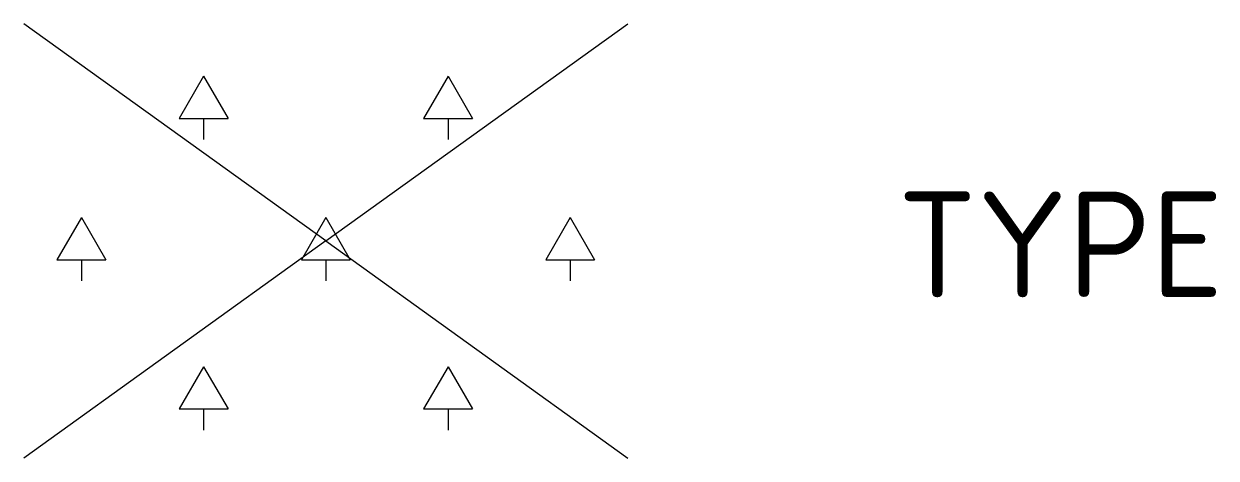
# Model space of a CAD drawing. Extents: x -1.43 to 4.21, y -1.03 to 1.03.
import ezdxf
from ezdxf.enums import TextEntityAlignment as Align

# ---------------------------------------------------------------- set-up
doc = ezdxf.new("R2010")
doc.units = 0
doc.header["$LTSCALE"] = 0.2
doc.styles.add('NLCS-ISO', font='NLCS-ISO.ttf')

msp = doc.modelspace()

# ---------------------------------------------------------------- linework, layer by layer
at = {"ltscale": 0.1}
for p, q in [((0, 0), (-1.4267, 1.0272)), ((0, 0), (1.4267, 1.0272)), ((-0.5774, 0.78), (-0.6928, 0.58)), ((-0.5774, 0.78), (-0.4619, 0.58)), ((0.5773, 0.78), (0.4619, 0.58)), ((0.5773, 0.78), (0.6928, 0.58)), ((-0.6928, 0.58), (-0.4619, 0.58)), ((-0.5774, 0.58), (-0.5774, 0.48)), ((0.4619, 0.58), (0.6928, 0.58)), ((0.5773, 0.58), (0.5773, 0.48)), ((-1.1547, 0.1109), (-1.2702, -0.0891)), ((-1.1547, 0.1109), (-1.0392, -0.0891)), ((0, 0.1109), (-0.1155, -0.0891)), ((0, 0.1109), (0.1155, -0.0891)), ((1.1547, 0.1109), (1.0392, -0.0891)), ((1.1547, 0.1109), (1.2702, -0.0891)), ((0, 0), (-1.4267, -1.0272)), ((0, 0), (1.4267, -1.0272)), ((-1.2702, -0.0891), (-1.0392, -0.0891)), ((-1.1547, -0.0891), (-1.1547, -0.1891)), ((-0.1155, -0.0891), (0.1155, -0.0891)), ((0, -0.0891), (0, -0.1891)), ((1.0392, -0.0891), (1.2702, -0.0891)), ((1.1547, -0.0891), (1.1547, -0.1891)), ((-0.5774, -0.5944), (-0.6928, -0.7944)), ((-0.5774, -0.5944), (-0.4619, -0.7944)), ((0.5773, -0.5944), (0.4619, -0.7944)), ((0.5773, -0.5944), (0.6928, -0.7944)), ((-0.6928, -0.7944), (-0.4619, -0.7944)), ((-0.5774, -0.7944), (-0.5774, -0.8944)), ((0.4619, -0.7944), (0.6928, -0.7944)), ((0.5773, -0.7944), (0.5773, -0.8944))]:
    msp.add_line(p, q, dxfattribs=at)

# ---------------------------------------------------------------- texts
at = {"ltscale": 0.1, "style": 'NLCS-ISO'}
msp.add_attdef('TYPE', text='', height=0.5, dxfattribs=at).set_placement((3.4709, -0.0161), align=Align.MIDDLE_CENTER)

doc.saveas('drawing.dxf')
